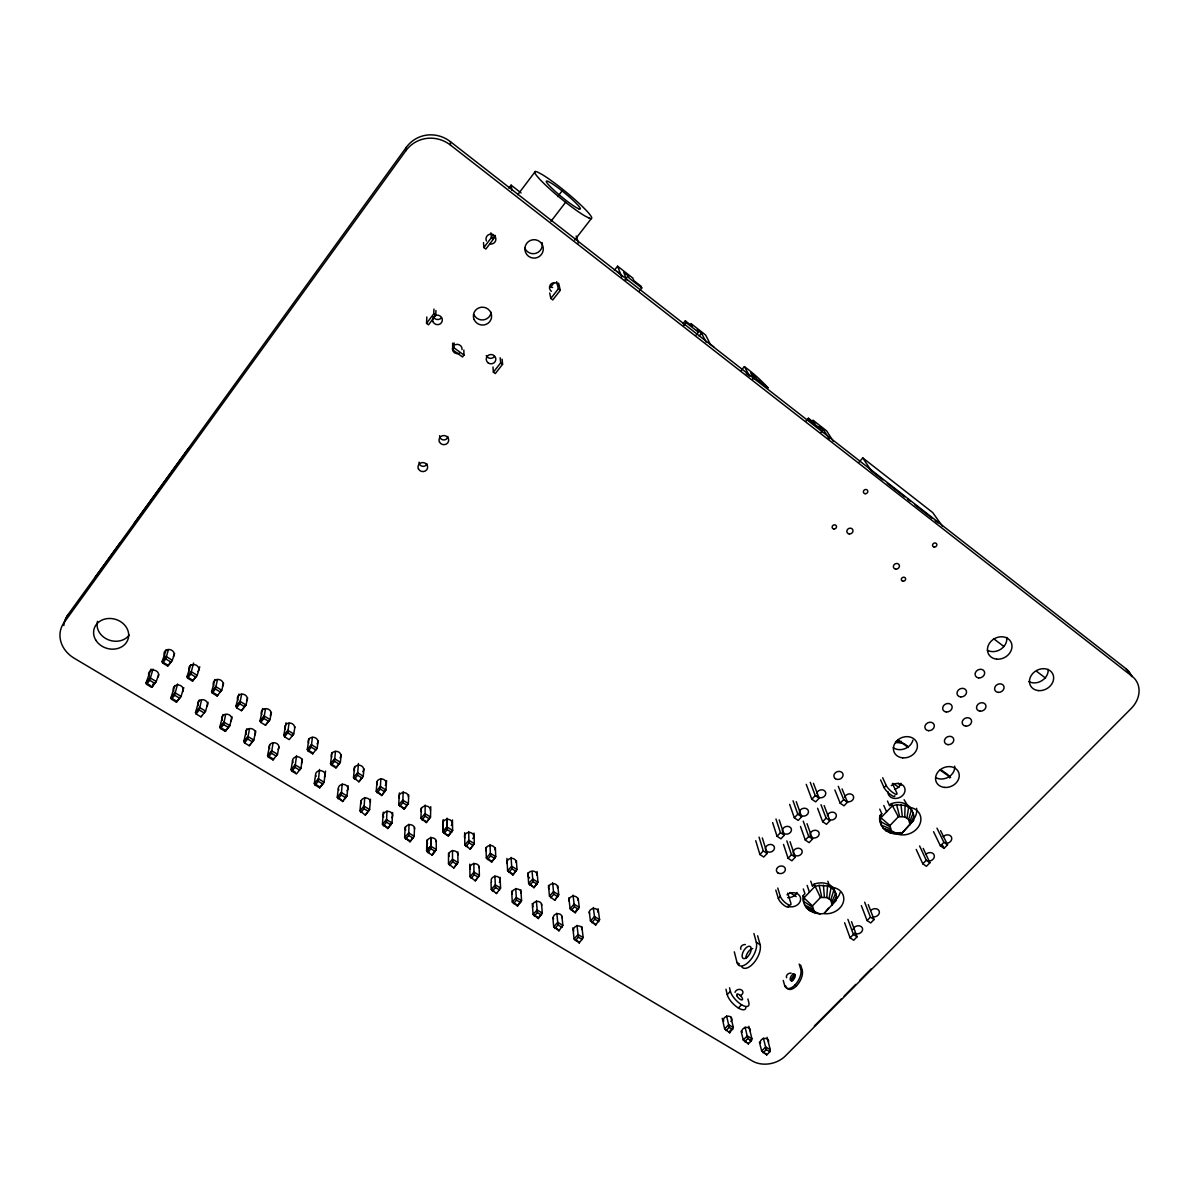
<?xml version="1.0" encoding="UTF-8"?>
<svg xmlns="http://www.w3.org/2000/svg" width="1199" height="1199" viewBox="0 0 1199 1199"><rect width="100%" height="100%" fill="white"/><g stroke="black" fill="none" stroke-linecap="round" stroke-linejoin="round"><path stroke-width="1.5" d="M341.22 754.95L340.351 762.249L335.945 767.885L331.389 765.127L334.521 761.29L335.45 751.443M457.868 851.86L457.928 862.486L453.792 868.001L448.501 863.835L448.531 853.193M1132.081 676.281L450.449 145.079L450.449 141.692A32.223 31.054 57.4 0 0 406.341 147.282L67.863 614.847L64.072 622.581A29.66 25.164 16.6 0 0 74.308 658.296L752.163 1060.89A23.95 18.704 -13.9 0 0 785.42 1055.914L1131.062 708.624A26.783 21.747 -30.4 0 0 1132.081 676.281L1125.936 668.682L450.449 141.692M446.972 818.317L447.272 829.678L443.945 833.245L448.426 835.958L452.623 830.412L452.428 819.921M447.152 818.422L447.122 827.07L443.09 831.776L443.195 819.621M443.001 821.255L442.926 831.671L444.125 833.35M325.573 771.047L324.075 782.183L319.683 787.818L315.127 785.09L318.23 781.283L319.563 769.443M431.91 854.917L436.271 849.491L436.226 840.589M318.215 740.952L317.165 748.176L312.714 753.826L308.113 751.039L311.23 747.172L312.384 737.385M430.741 806.687L430.516 816.999L426.289 822.559L420.939 818.362L421.254 808.036M430.771 837.307L430.726 848.697L435.207 851.38L436.091 849.387L432.075 855.007L427.608 852.339L430.891 848.802L430.936 837.412M426.859 840.184L426.604 850.75L427.773 852.444M427.039 840.274L426.784 850.84L430.771 846.194M302.388 759.102L300.919 768.289L296.468 773.94L291.867 771.182L294.969 767.345L296.573 755.595M425.18 805.039L425.075 816.219L421.943 819.921M515.735 888.474L516.289 897.496L512.288 901.993L517.533 906.099L517.563 905.14L512.288 901.993L511.673 891.127M910.071 824.807L908.647 819.531L904.78 816.879L905.08 805.458L896.627 804.754L892.296 805.878L880.935 817.763C877.908 829.543 891.951 835.943 901.663 833.515L913.533 820.431C915.302 814.091 911.24 807.407 905.08 805.458M294.969 726.774L293.71 733.938L289.214 739.618L284.568 736.8L287.685 732.874L289.064 723.192M426.844 316.986L426.529 323.355L428.538 324.809L435.777 315.247L435.926 310.526M426.529 323.355L433.783 313.778L433.948 309.072M414.509 827.52L414.18 836.243L409.953 841.788L404.648 837.606L405.127 827.115M278.857 746.962L277.494 754.246L272.997 759.911L268.351 757.124L271.439 753.242L272.967 743.41M506.922 858.409L507.612 870.834L512.902 874.97L516.964 869.485L516.394 860.627M408.994 824.193L408.724 835.508L405.607 839.18M408.724 795.012L408.349 803.54L404.078 809.115L398.712 804.919L399.357 792.959M271.439 712.461L270 719.535L265.459 725.23L260.738 722.383L263.87 718.426L265.474 708.819M403.149 791.625L402.819 802.716L399.672 806.462M255.762 731.015L253.798 740.023L249.257 745.718L244.551 742.9L247.638 738.989L249.407 729.232M832.241 905.11L830.712 900.074L826.845 897.556L827.505 885.986L819.142 885.357L814.915 886.466L803.989 897.886C801.502 908.977 814.93 915.287 824.163 913.473L836.168 900.254C837.771 894.034 833.455 887.77 827.505 885.986M247.653 697.968L246.005 704.967L241.419 710.692L236.653 707.8L239.77 703.813L241.613 694.281M392.643 812.562L392.028 822.949L387.757 828.524L382.436 824.312L383.275 812.188M386.977 810.944L386.483 822.184L383.365 825.886M386.573 780.639L385.943 789.931L381.627 795.522L376.231 791.31L376.966 782.003M232.036 716.732L229.833 725.65L225.247 731.36L220.496 728.512L223.569 724.556L225.562 714.889M490.991 882.224L491.26 889.418L496.506 893.54L496.581 892.596M380.802 779.065L380.308 789.062L377.175 792.839M214.996 679.503L211.609 691.643L217.753 695.375L217.094 695.975L212.283 693.052L215.385 689.02L217.484 679.593M201.657 716.193L200.952 716.837L196.141 713.96L199.214 709.973L201.462 700.381M370.491 799.208L369.637 809.52L365.32 815.095L359.97 810.884L360.929 800.572M817.853 913.428L813.986 910.94L812.427 905.919L820.491 897.511L826.845 897.556M364.721 797.545L363.986 808.696L360.869 812.442M485.97 847.378L486.329 857.959L491.635 862.111L495.742 856.611L495.367 847.813M199.768 666.764L197.176 675.322L192.499 681.077L187.614 678.139L190.716 674.063L193.594 663.017M363.956 768.799L363.267 776.173L358.906 781.793L353.51 777.551L354.649 766.476M183.792 687.671L181.064 696.394L176.388 702.134L171.517 699.227L174.589 695.21L177.632 683.955M358.426 763.493L357.542 775.258L354.409 779.065M897.751 833.934L891.397 830.802L889.943 825.541L898.351 816.789L904.78 816.879M174.619 653.485L172.341 660.244L168.385 665.475L167.605 666.015L162.659 663.032L165.762 658.925L168.37 649.678M348.085 785.72L346.976 795.926L342.629 801.531L337.264 797.305L338.268 788.777M342.21 783.981L341.235 795.072L338.133 798.849M158.643 674.602L156.245 681.512L152.333 686.697L151.524 687.282L146.593 684.329L149.665 680.268L153.022 669.132M469.768 864.194L469.993 876.694L475.269 880.83L479.375 875.345L479.135 866.427M331.943 752.672L330.534 763.643L331.389 765.127M464.657 832.691L464.837 844.935L470.158 849.102L474.294 843.586L474.055 833.095M315.517 775.124L314.303 783.576L315.127 785.09M64.072 622.581L405.847 150.744L406.341 147.282M308.982 738.704L307.289 749.57L308.113 751.039M906.954 817.958L908.647 807.227L904.106 799.748M292.646 760.466L291.072 769.683L291.867 771.182M453.792 868.001L457.928 862.486L452.503 859.218L452.488 850.391M284.568 736.8L283.773 735.332L286.096 722.787M829.004 898.576L831.057 887.665L830.218 885.357M448.426 835.958L442.926 831.671L446.942 826.965L452.623 830.412L448.261 835.853M269.775 744.684L267.587 755.625L268.351 757.124M260.738 722.383L259.988 720.944L262.671 708.519M759.417 1042.141L761.68 1050.998L766.731 1054.925L769.863 1051.763L770.298 1049.71L767.045 1037.315M244.551 742.9L243.832 741.417L246.724 728.782M741.117 1031.155L743.245 1039.983L748.311 1043.924L751.443 1040.732L751.923 1038.679L748.835 1026.344M236.653 707.8L235.933 706.376L238.961 694.086M722.218 1018.296L724.631 1028.847L729.711 1032.804L733.353 1027.543L730.85 1017.007M426.289 822.559L430.516 816.999L424.956 813.626L420.939 818.362L426.499 821.735M223.044 714.544L219.807 727.059L220.496 728.512M223.584 683.31L221.74 690.234L217.094 695.975M208.056 702.284L205.584 711.112L200.952 716.837M409.953 841.788L414.18 836.243L408.619 832.9L404.648 837.606L410.193 840.934M908.647 819.531L911.435 809.82M196.141 713.96L195.497 712.506L199.094 700.141M187.614 678.139L186.984 676.746L190.746 664.741M830.712 900.074L833.86 890.123M404.078 809.115L408.349 803.54L402.729 800.123L398.712 804.919L404.333 808.321M174.874 685.558L170.917 697.803L171.517 699.227M387.757 828.524L392.028 822.949L386.408 819.576L382.436 824.312L388.056 827.685M162.659 663.032L162.075 661.668L166.211 649.813M152.333 686.697L153.547 683.22M150.999 669.102L146.038 682.92L146.593 684.329M901.663 833.515L913.533 820.431M589.279 911.869L590.448 920.982L595.663 925.058L599.59 919.648L598.091 908.737M381.627 795.522L385.943 789.931L380.248 786.484L376.231 791.31L380.503 793.888M572.837 927.876L574.066 938.937L579.252 942.999L583.164 937.603L581.845 926.557M880.965 815.65L881.76 813.701L879.751 809.145M568.866 897.781L570.065 908.647L575.31 912.739L579.252 907.313L578.173 898.261M365.32 815.095L369.637 809.52L363.941 806.103L359.97 810.884M909.756 821.48L913.233 813.027M552.829 917.595L553.698 926.752L558.899 930.829L562.841 925.418L561.911 916.261M548.468 885.387L549.472 896.178L554.717 900.284L558.719 894.829L557.805 885.851M532.266 903.506L533.105 914.432L538.321 918.539L542.308 913.098L541.543 904.001M831.851 901.933L835.703 893.18M527.86 872.842L528.654 883.573L533.915 887.695L537.946 882.224L537.062 871.523M517.533 906.099L521.55 900.644L520.846 889.808M358.906 781.793L363.267 776.173L357.512 772.681L353.51 777.551L356.388 779.29M512.902 874.97L516.964 869.485L511.643 866.248L511.119 857.405M342.629 801.531L343.004 800.737M496.506 893.54L500.582 888.069L500.073 877.293M491.635 862.111L495.742 856.611L490.361 853.343L490.031 844.561M475.269 880.83L479.375 875.345L473.995 872.123L473.8 863.22M470.158 849.102L474.294 843.586L468.854 840.274L468.704 831.566M910.191 823.683L913.953 816.654M335.945 767.885L340.351 762.249L334.536 758.712L330.534 763.643L334.896 766.281M451.409 832.181L452.443 830.308L449.43 833.83M319.683 787.818L324.075 782.183L318.26 778.706L314.303 783.576L320.118 787.039M832.331 904.031L836.497 896.642M824.163 913.473L828.524 908.183M312.714 753.826L313.164 753.122L307.289 749.57L311.275 744.609L317.165 748.176L315.847 749.96L311.23 747.172M94.991 577.573L119.84 543.252M134.183 523.438L189.037 447.662M272.997 759.911L273.537 759.192L267.587 755.625L271.544 750.679L277.494 754.246L276.1 756.029L271.439 753.242M508.856 188.123L511.104 185.141L521.1 192.934M162.075 661.668L166.032 656.423L172.341 660.244L167.605 666.015M517.743 194.718L535.264 171.517M492.864 234.33L493.359 239.171L485.88 249.062L483.871 247.549L491.365 237.642L490.886 232.816M151.524 687.282L156.245 681.512L149.95 677.735L146.038 682.92L150.759 685.753M186.984 676.746L190.956 671.545L197.176 675.322L192.499 681.077M557.715 196.606L562.076 190.911M176.388 702.134L181.064 696.394L174.844 692.662L170.917 697.803L177.137 701.535M550.985 221.35L565.613 202.271M463.833 350.048L463.968 355.084L462.514 356.957L452.697 349.808L454.136 347.92L454.106 342.944M195.497 712.506L199.439 707.41L205.584 711.112L204.04 712.85L199.214 709.973M574.726 239.995L591.347 218.533M551 286.666L554.148 282.619M502.096 359.16L502.591 364.271L495.322 373.578L493.388 372.17L500.657 362.847L500.178 357.752M558.584 283.159L560.293 290.293L552.784 299.915L550.851 298.446L558.359 288.809L556.681 281.69M235.933 706.376L239.92 701.28L246.005 704.967L241.419 710.692M225.247 731.36L229.833 725.65L223.748 722.008L219.807 727.059L225.892 730.686M614.353 270.315L617.59 266.193L632.847 278.123L633.881 280.641L641.06 286.246L641.78 287.97L639.472 290.862M243.832 741.417L247.788 736.426L253.798 740.023L249.257 745.718M259.988 720.944L263.975 715.878L270 719.535L265.459 725.23M624.799 280.236L628.261 275.875L623.75 272.353L626.777 280.041M283.773 735.332L287.76 730.326L293.71 733.938L292.346 735.706L287.685 732.874M683.01 323.67L685.318 320.822L692.303 326.278L690.954 323.55L705.641 335.031L710.258 344.113L713.75 346.841M683.88 325.499L686.188 322.651L685.318 320.822M696.109 335.061L698.432 332.213L697.218 329.755L701.55 333.142L706.061 342.135M699.182 336.02L701.55 333.142M344.008 799.538L346.976 795.926L341.235 792.479L337.264 797.305L341.58 799.883M741.147 370.491L744.384 366.609C753.122 373.054 761.08 380.143 768.184 387.981L756.404 378.779L754.92 376.126L750.709 372.844L754.261 379.229M752.552 378.944L754.92 376.126M432.075 855.007L435.207 851.38M805.953 421.089L808.396 418.256L814.915 423.352L812.967 420.19L826.696 430.921L833.29 441.382M448.501 863.835L452.503 859.218L452.652 861.841L449.535 865.453M821 432.434L823.413 429.632L819.367 426.454L821.135 429.302L809.685 420.369L808.396 418.256M465.886 846.524L469.049 842.882L468.854 840.274L464.837 844.935L467.55 846.584M469.993 876.694L473.995 872.123L474.19 874.73L471.057 878.312M487.423 859.563L490.586 855.936L490.361 853.343L486.329 857.959L491.725 861.212M859.084 462.14L862.785 457.913L932.747 512.602L942.489 526.331M492.354 891.052L495.472 887.5L494.872 875.914M508.736 872.452L511.883 868.855L511.643 866.248L507.612 870.834L512.932 874.056M513.412 903.641L516.544 900.119L516.289 897.496L521.55 900.644L518.553 904.016M529.793 885.192L532.956 881.64L532.131 871.898M549.472 896.178L553.503 891.666L552.634 882.704M534.244 916.096L537.377 912.604L536.373 900.899M550.641 897.811L553.803 894.289L553.503 891.666L558.719 894.829L554.717 900.284M539.31 916.441L542.308 913.098L537.107 909.981L533.105 914.432L538.306 917.55L538.321 918.539M554.867 928.431L558 924.969L556.801 913.188M571.264 910.296L574.426 906.804L573.062 895.143M575.22 911.765L579.252 907.313L574.096 904.181L570.065 908.647L575.31 912.739M575.265 940.615L578.398 937.183L577.004 925.358M591.677 922.645L594.839 919.168L593.28 907.463M597.567 921.851L599.59 919.648L594.479 916.546L590.448 920.982L594.269 923.29M762.324 837.936L767.15 853.463L763.778 857.03L759.911 854.512L763.268 850.93L759.042 837.142M779.215 819.891L784.311 835.208L780.924 838.805L777.042 836.258L780.444 832.646L775.963 819.037M796.256 801.681L801.651 816.774L798.219 820.416L794.337 817.838L797.77 814.181L793.034 800.782M813.447 783.307L819.127 798.189L815.68 801.861L811.798 799.238L815.26 795.566L810.254 782.347M790.051 841.668L795.282 857.21L791.91 860.777L788.073 858.259L791.445 854.692L786.844 840.904M807.017 823.698L812.532 839.03L809.115 842.627L805.293 840.079L808.696 836.482L803.24 821.18M824.133 805.563L829.933 820.686L826.486 824.312L822.664 821.735L826.096 818.108L820.985 804.679M842.073 788.927L847.498 802.176L844.021 805.833L840.184 803.225L843.661 799.553L838.281 786.334M900.164 742.751L901.423 741.417L896.238 741.342M803.75 902.607A16.636 13.534 -17.3 0 1 803.225 895.548L804.934 893.765L803.315 888.939M882.179 826.126A17.041 14.028 -21.3 0 1 879.976 815.56L881.76 813.701M789.032 906.159A7.209 2.398 44.3 0 1 784.191 905.47A7.209 2.398 44.3 0 1 778.346 898.441L780.324 896.372L777.746 888.039M894.874 795.746A7.404 1.828 43.3 0 1 890.392 794.532A7.404 1.828 43.3 0 1 884.098 787.608L886.181 785.42L882.674 777.746M810.734 881.145L812.397 885.956L814.106 884.158A16.636 13.534 -17.3 0 1 835.658 894.319M887.485 801.052L889.523 805.578L891.322 803.705A17.041 14.028 -21.3 0 1 912.199 810.854M831.806 904.78L836.168 900.254M745.853 1007.625A12.5 4.856 45.6 0 1 737.13 1007.19A12.5 4.856 45.6 0 1 727.238 994.6L730.386 991.333L729.532 987.781M738.374 1007.999L741.552 1004.732A12.5 4.826 45.5 0 0 748.82 1002.559L747.906 998.992M724.631 1028.847L728.632 1024.725L726.594 1015.958M726.024 1030.6L729.157 1027.378L728.632 1024.725L733.353 1027.543M731.345 1029.596L729.337 1031.65L729.711 1032.804M744.654 1041.736L747.801 1038.544L745.089 1027.078M851.53 921.716L857.075 936.824L853.748 940.211L850.091 937.858L853.418 934.456L847.903 919.378M868.271 904.601L874.086 919.528L870.729 922.945L867.072 920.562L870.429 917.13L864.659 902.218M923.215 848.427L929.899 862.77L926.437 866.292L922.795 863.805L926.242 860.283L919.618 845.954M940.601 830.667L947.555 844.815L944.063 848.367L940.421 845.85L943.898 842.298L936.989 828.164M749.915 1040.717L751.923 1038.679L747.262 1035.891L743.245 1039.983L746.363 1041.841M763.119 1052.767L766.251 1049.605L763.388 1038.094M814.346 1026.029L841.533 998.722M844.111 996.114L855.756 984.409M859.653 980.512L871.298 968.792M889.523 805.578L891.621 804.499M812.397 885.956L814.421 884.922M893.57 833.455L900.749 832.571M895.818 742.661L902.877 742.751M889.478 832.631L895.263 833.425M812.772 912.049L820.311 913.893M893.09 832.361L885.926 830.892L884.967 828.674M897.886 833.305L900.389 833.845M883.138 828.344L891.397 830.802M815.695 912.424L809.22 910.401L808.441 908.063M806.417 907.973L813.986 910.94M881.31 825.152L890.272 828.869M804.529 904.945L812.832 909.097M880.546 821.54L889.823 826.666M770.298 1049.71L765.681 1046.952L761.68 1050.998L764.752 1052.842M436.271 849.491L430.591 846.089L426.604 850.75L429.362 852.384M500.582 888.069L495.262 884.877L491.26 889.418L493.928 891.007M562.841 925.418L557.7 922.331L553.698 926.752L557.565 929.06M583.164 937.603L578.068 934.546L574.066 938.937L577.888 941.23M149.665 680.268L154.596 683.22M174.589 695.21L179.46 698.118M223.569 724.556L228.335 727.418M247.638 738.989L252.345 741.806M294.969 767.345L299.57 770.103L300.919 768.289L295.044 764.767L291.072 769.683L295.494 772.321M318.23 781.283L322.786 784.011M341.235 795.072L345.732 797.77M363.986 808.696L368.438 811.363M386.483 822.184L390.874 824.822M408.724 835.508L413.07 838.116M452.652 861.841L456.909 864.389M474.19 874.73L478.386 877.263M495.472 887.5L499.638 889.988M516.544 900.119L520.666 902.592M537.377 912.604L541.453 915.047M558 924.969L562.031 927.382M578.398 937.183L582.384 939.581M729.157 1027.378L732.844 1029.581M747.801 1038.544L751.443 1040.732M766.251 1049.605L769.863 1051.763M165.762 658.925L170.693 661.923M190.716 674.063L195.602 677.03M215.385 689.02L220.211 691.958L221.74 690.234L215.58 686.502L211.609 691.643L212.283 693.052M239.77 703.813L244.536 706.706M263.87 718.426L268.576 721.288M334.521 761.29L339.077 764.048M357.542 775.258L362.053 777.986M380.308 789.062L384.759 791.76M402.819 802.716L407.225 805.383M425.075 816.219L429.437 818.857M447.092 829.573L451.573 832.286M469.049 842.882L473.305 845.46M490.586 855.936L494.797 858.499M511.883 868.855L516.05 871.388M532.956 881.64L537.077 884.143M553.803 894.289L557.88 896.762M574.426 906.804L578.473 909.247M594.839 919.168L598.826 921.596M163.649 662.612L168.385 665.475M188.543 677.69L193.219 680.507M532.596 885.971L528.654 883.573L532.686 879.032L537.946 882.224L533.915 887.695M734.313 951.826L737.01 962.482L739.513 964.026M783.217 980.437L784.686 985.548L786.139 986.447M794.982 985.008L796.451 985.923M799.178 964.071L800.737 969.122L802.191 970.036A12.38 6.445 -60 0 1 797.485 984.769A12.38 6.445 -60 0 1 786.994 988.156M753.931 933.541L756.344 942.324L760.106 944.662A15.107 7.449 -59.7 0 1 754.111 962.512A15.107 7.449 -59.7 0 1 741.701 966.829M803.705 901.498L812.337 906.999M789.871 892.521L796.151 896.582M853.418 934.456L857.075 936.824M763.268 850.93L767.15 853.463M870.429 917.13L874.086 919.528M791.445 854.692L795.282 857.21M780.444 832.646L784.311 835.208M808.696 836.482L812.532 839.03M797.77 814.181L801.651 816.774M826.096 818.108L829.933 820.686M815.26 795.566L819.127 798.189M843.661 799.553L847.498 802.176M926.242 860.283L929.899 862.77M943.898 842.298L947.555 844.815M898.141 783.307L901.019 785.3M893.225 783.457L898.965 787.443M904.376 743.815L907.373 745.943M941.844 770.402L947.839 774.659L949.548 777.926M897.766 739.993L908.347 747.502M940.091 770.028L950.657 777.522M454.136 347.92L463.968 355.084M433.783 313.778L435.777 315.247M500.657 362.847L502.591 364.271M993.506 638.602L1003.908 646.501M1036.64 671.335L1045.558 678.109M491.365 237.642L493.359 239.171M558.359 288.809L560.293 290.293M641.78 287.97L629.16 278.108L628.261 275.875M686.188 322.651L698.432 332.213M617.005 271.364L620.677 274.226M746.228 373.488L749.645 376.156L744.384 366.609M882.914 479.87L871.283 470.802L862.785 457.913M887.275 483.272L904.705 496.866M907.613 499.129L910.521 501.407M914.882 504.809L932.312 518.403M935.22 520.666L938.128 522.929M889.943 825.541L880.935 817.763L879.976 815.56M812.427 905.919L803.989 897.886L803.225 895.548M823.413 429.632L829.183 438.849M898.351 816.789L891.322 803.705M820.491 897.511L814.106 884.158M942.534 845.205L944.063 848.367M933.556 831.686L940.421 845.85M892.401 783.472L896.702 792.719A7.404 1.813 43.3 0 1 893.18 792.854A7.404 1.813 43.3 0 1 886.181 785.42M916.216 849.447L922.795 863.805M880.606 779.92L884.098 787.608M883.783 805.473L886.601 811.813M834.864 789.961L840.184 803.225M617.59 266.193L621.786 277.089M861.347 905.605L867.072 920.562M817.598 808.276L822.664 821.735M806.238 784.341L811.798 799.238M766.296 1053.756L766.731 1054.925M844.621 922.735L850.091 937.858M827.835 881.25L829.558 886.046M800.482 826.441L805.293 840.079M789.661 804.394L794.337 817.838M747.906 1042.77L748.311 1043.924M807.152 885.432L809.43 892.176M783.517 844.426L788.073 858.259M772.621 822.619L777.042 836.258M787.668 893.12L790.86 903.147A7.209 2.383 44.3 0 1 786.889 903.866A7.209 2.383 44.3 0 1 780.324 896.372M576.209 235.993L578.398 243.037M800.632 964.985L802.191 970.036M775.783 890.093L778.346 898.441M755.73 840.694L759.911 854.512M757.618 935.775L760.106 944.662M896.627 804.754L899.625 816.459M725.965 989.25L727.238 994.6M819.142 885.357L821.75 897.182M549.682 293.006L550.851 298.446M511.104 185.141L512.003 190.416M595.543 924.069L595.663 925.058M900.989 804.604L902.292 816.369M579.162 941.994L579.252 942.999M823.428 885.192L824.372 897.092M483.482 242.618L483.871 247.549M492.984 366.999L493.388 372.17M558.839 929.839L558.899 930.829M452.667 343.139L452.697 349.808M63.862 625.518A29.376 24.969 16.8 0 1 64.072 623.885M64.401 622.281A29.376 24.969 16.8 0 1 67.863 614.847M1125.936 668.682A26.528 21.612 -30.5 0 1 1131.766 676.641M129.252 635.065A17.565 15.017 16.3 0 1 107.835 639.577A17.565 15.017 16.3 0 1 97.509 621.322M840.094 892.521A15.902 12.949 -17.5 0 1 836.407 898.935M916.576 808.336A16.276 13.414 -21.5 0 1 913.533 819.232M542.113 242.573A9.142 9.112 59.1 0 1 524.787 248.028M491.125 312.265A9.037 8.843 16.8 0 1 473.89 314.528M797.08 892.446A8.453 6.924 -16.3 0 1 787.668 897.631M900.854 783.247A8.738 7.269 -22 0 1 895.039 789.317M495.382 235.454A4.946 4.871 48.2 0 1 492.444 239.335M552.634 287.505A4.811 4.766 -15.5 0 1 550.341 286.561M494.423 356.568A4.751 4.616 7.3 0 1 486.254 355.563M441.517 317.72A4.856 4.706 23.2 0 1 433.199 316.671M1006.725 637.388A12.604 10.641 -29.4 0 1 1000.85 649.199A12.604 10.641 -29.4 0 1 987.376 650.278M912.919 740.173A12.185 10.251 -23.4 0 1 893.225 747.681M954.689 766.131A12.065 9.982 -23.9 0 1 948.889 776.847A12.065 9.982 -23.9 0 1 936.074 777.821M1048.166 669.387A12.47 10.356 -29.4 0 1 1041.946 680.642A12.47 10.356 -29.4 0 1 1028.877 681.587M405.847 150.744A32.553 31.384 56.7 0 1 450.449 145.079M831.297 887.2A16.037 13.024 -17.5 0 1 843.467 901.633A16.037 13.024 -17.5 0 1 824.792 913.728M908.512 807.167A16.411 13.489 -21.5 0 1 919.393 825.182A16.411 13.489 -21.5 0 1 895.173 833.14M149.141 676.281A5.096 4.346 13.3 0 1 150.489 670.855A5.096 4.346 13.3 0 1 156.994 671.455A5.096 4.346 13.3 0 1 157.908 677.075M164.653 655.718A5.111 4.391 13.5 0 1 166.017 650.233A5.111 4.391 13.5 0 1 172.551 650.847A5.111 4.391 13.5 0 1 173.435 656.542M173.81 691.089A5.051 4.301 12 0 1 175.189 685.723A5.051 4.301 12 0 1 181.634 686.293A5.051 4.301 12 0 1 182.503 691.868M189.352 670.721A5.066 4.361 12.1 0 1 190.746 665.28A5.066 4.361 12.1 0 1 197.221 665.88A5.066 4.361 12.1 0 1 198.06 671.515M198.21 705.716A5.006 4.271 10.6 0 1 199.604 700.396A5.006 4.271 10.6 0 1 206.003 700.98A5.006 4.271 10.6 0 1 206.828 706.496M213.767 685.543A5.021 4.316 10.7 0 1 215.191 680.163A5.021 4.316 10.7 0 1 221.62 680.747A5.021 4.316 10.7 0 1 222.415 686.323M222.31 720.194A4.961 4.241 9.3 0 1 223.733 714.919A4.961 4.241 9.3 0 1 230.088 715.473A4.961 4.241 9.3 0 1 230.867 720.944M237.897 700.186A4.976 4.286 9.3 0 1 239.35 694.865A4.976 4.286 9.3 0 1 245.72 695.435A4.976 4.286 9.3 0 1 246.484 700.965M246.155 734.492A4.916 4.196 7.9 0 1 247.593 729.277A4.916 4.196 7.9 0 1 253.903 729.816A4.916 4.196 7.9 0 1 254.638 735.227M261.757 714.679A4.946 4.241 7.9 0 1 263.24 709.403A4.946 4.241 7.9 0 1 269.565 709.973A4.946 4.241 7.9 0 1 270.27 715.428M269.715 748.641A4.886 4.167 6.6 0 1 271.184 743.47A4.886 4.167 6.6 0 1 277.434 744.009A4.886 4.167 6.6 0 1 278.138 749.36M285.347 728.992A4.901 4.211 6.5 0 1 288.794 723.102A4.901 4.211 6.5 0 1 294.609 727.703M293.021 762.624A4.841 4.122 5.3 0 1 294.519 757.498A4.841 4.122 5.3 0 1 300.724 758.023A4.841 4.122 5.3 0 1 301.369 763.328M308.668 743.155A4.856 4.167 5.1 0 1 310.196 737.985A4.856 4.167 5.1 0 1 316.431 738.524A4.856 4.167 5.1 0 1 317.061 743.89M316.056 776.442A4.811 4.092 4 0 1 317.585 771.377A4.811 4.092 4 0 1 323.73 771.886A4.811 4.092 4 0 1 324.344 777.147M331.733 757.154A4.826 4.137 3.7 0 1 333.292 752.043A4.826 4.137 3.7 0 1 339.467 752.567A4.826 4.137 3.7 0 1 340.051 757.873M338.837 790.126A4.766 4.047 2.8 0 1 340.381 785.09A4.766 4.047 2.8 0 1 346.496 785.6A4.766 4.047 2.8 0 1 347.066 790.8M354.544 771.002A4.781 4.092 2.4 0 1 356.118 765.936A4.781 4.092 2.4 0 1 362.248 766.446A4.781 4.092 2.4 0 1 362.787 771.706M361.379 803.645A4.736 4.017 1.6 0 1 364.841 798.009A4.736 4.017 1.6 0 1 370.386 802.371M377.1 784.701A4.751 4.062 1.2 0 1 378.689 779.665A4.751 4.062 1.2 0 1 384.774 780.174A4.751 4.062 1.2 0 1 385.284 785.375M383.665 817.014A4.706 3.972 0.4 0 1 385.254 812.083A4.706 3.972 0.4 0 1 391.279 812.577A4.706 3.972 0.4 0 1 391.773 817.673M399.402 798.234A4.721 4.017 0 0 1 402.909 792.614A4.721 4.017 0 0 1 408.379 796.96M405.712 830.248A4.661 3.942 -0.7 0 1 409.204 824.717A4.661 3.942 -0.7 0 1 414.599 828.974M421.463 811.633A4.691 3.987 -1.2 0 1 424.986 806.043A4.691 3.987 -1.2 0 1 430.396 810.359M427.518 843.332A4.631 3.897 -1.8 0 1 431.011 837.846A4.631 3.897 -1.8 0 1 436.361 842.073M443.27 824.882A4.661 3.942 -2.3 0 1 444.934 819.996A4.661 3.942 -2.3 0 1 450.884 820.461A4.661 3.942 -2.3 0 1 451.289 825.526M449.085 856.281A4.601 3.867 -2.8 0 1 452.593 850.84A4.601 3.867 -2.8 0 1 457.868 855.007M464.852 837.981A4.631 3.897 -3.4 0 1 466.546 833.14A4.631 3.897 -3.4 0 1 472.451 833.605A4.631 3.897 -3.4 0 1 472.811 838.611M470.428 869.08A4.571 3.822 -3.8 0 1 473.95 863.7A4.571 3.822 -3.8 0 1 479.165 867.821M486.209 850.945A4.601 3.867 -4.4 0 1 489.777 845.505A4.601 3.867 -4.4 0 1 494.977 849.686M491.53 881.745A4.556 3.792 -4.8 0 1 493.224 877.039A4.556 3.792 -4.8 0 1 499.024 877.473A4.556 3.792 -4.8 0 1 499.339 882.344M507.327 863.76A4.571 3.822 -5.4 0 1 510.894 858.379A4.571 3.822 -5.4 0 1 516.05 862.516M512.423 894.289A4.526 3.747 -5.7 0 1 515.96 888.999A4.526 3.747 -5.7 0 1 521.055 893.03M529.658 877.953A4.541 3.792 -6.3 0 1 528.384 873.232A4.541 3.792 -6.3 0 1 533.765 871.193A4.541 3.792 -6.3 0 1 536.897 875.195M533.075 906.684A4.496 3.717 -6.5 0 1 536.642 901.438A4.496 3.717 -6.5 0 1 541.663 905.44M548.887 888.999A4.511 3.747 -7.2 0 1 552.484 883.708A4.511 3.747 -7.2 0 1 557.52 887.755M553.533 918.959A4.466 3.672 -7.4 0 1 557.1 913.758A4.466 3.672 -7.4 0 1 562.061 917.715M569.345 901.423A4.481 3.717 -8 0 1 572.957 896.178A4.481 3.717 -8 0 1 577.918 900.179M573.766 931.098A4.436 3.642 -8.1 0 1 577.333 925.943A4.436 3.642 -8.1 0 1 582.249 929.854M589.593 913.713A4.466 3.672 -8.8 0 1 593.205 908.497A4.466 3.672 -8.8 0 1 598.106 912.469M844.606 797.485A4.661 3.882 -20.1 0 1 850.795 794.023A4.661 3.882 -20.1 0 1 852.954 799.568A4.661 3.882 -20.1 0 1 845.999 801.097M816.684 793.423A4.676 3.912 -19.2 0 1 823.593 790.186A4.676 3.912 -19.2 0 1 824.028 796.661A4.676 3.912 -19.2 0 1 816.819 795.462M827.34 815.71A4.631 3.852 -19.1 0 1 833.5 812.278A4.631 3.852 -19.1 0 1 835.658 817.778A4.631 3.852 -19.1 0 1 828.749 819.307M799.568 813.836A4.646 3.882 -18.1 0 1 804.019 808.231A4.646 3.882 -18.1 0 1 808.171 813.237A4.646 3.882 -18.1 0 1 800.872 815.41M943.193 836.662A5.096 4.137 -22.4 0 1 949.533 835.268A5.096 4.137 -22.4 0 1 951.332 840.274A5.096 4.137 -22.4 0 1 945.606 843.407M925.823 854.392A5.066 4.107 -21.5 0 1 932.133 852.999A5.066 4.107 -21.5 0 1 933.946 857.944A5.066 4.107 -21.5 0 1 928.266 861.062M870.879 910.431A4.976 4.002 -18.8 0 1 877.113 909.052A4.976 4.002 -18.8 0 1 879.002 913.848A4.976 4.002 -18.8 0 1 873.412 916.875M852.984 929.495A4.961 3.972 -18 0 1 859.593 925.898A4.961 3.972 -18 0 1 861.856 931.548A4.961 3.972 -18 0 1 854.467 933.182M786.964 894.784A8.528 6.954 -16.3 0 1 798.144 894.229A8.528 6.954 -16.3 0 1 798.879 903.521A8.528 6.954 -16.3 0 1 787.848 906.219M891.262 785.615A8.813 7.314 -21.9 0 1 904.361 787.069A8.813 7.314 -21.9 0 1 898.036 798.144A8.813 7.314 -21.9 0 1 887.874 791.565M740.862 949.293A4.062 3.282 -14.1 0 1 741.596 945.981A4.062 3.282 -14.1 0 1 745.388 944.557M792.989 973.693A4.017 3.192 -15.3 0 1 791.64 979.328M786.619 977.77A4.017 3.192 -15.3 0 1 787.383 974.517A4.017 3.192 -15.3 0 1 791.145 973.123M735.047 992.367A4.002 3.192 -13.5 0 1 738.974 989.4A4.002 3.192 -13.5 0 1 742.855 991.768A4.002 3.192 -13.5 0 1 740.263 995.56M723.716 1021.083A4.256 3.372 -12.9 0 1 725.605 1016.827A4.256 3.372 -12.9 0 1 730.94 1017.172A4.256 3.372 -12.9 0 1 730.91 1021.548M742.211 1032.189A4.241 3.327 -13.4 0 1 745.853 1027.393A4.241 3.327 -13.4 0 1 750.304 1030.99M760.526 1043.175A4.226 3.297 -13.8 0 1 764.183 1038.424A4.226 3.297 -13.8 0 1 768.574 1041.976M459.202 353.345A4.841 4.676 14.4 0 1 453.372 346.181M455.32 344.698A4.841 4.676 14.4 0 1 462.065 349.613M486.389 240.969A4.991 4.916 46.2 0 1 489.806 234.24A4.991 4.916 46.2 0 1 495.876 238.871A4.991 4.916 46.2 0 1 490.346 243.997M551.375 291.327A4.856 4.811 -15.1 0 1 551.42 283.668A4.856 4.811 -15.1 0 1 558.854 285.662M447.856 436.466A4.107 3.882 7.5 0 1 441.427 439.239L440.632 438.534A4.107 3.882 7.5 0 1 439.673 435.687M426.994 463.878A4.092 3.837 8.1 0 1 420.834 465.647L420.04 464.972A4.092 3.837 8.1 0 1 419.08 462.155M800.737 969.122A12.38 6.43 -60 0 1 794.997 984.993A12.38 6.43 -60 0 1 784.686 985.548M791.954 981.292A3.792 1.978 -60 0 1 792.314 977.5A3.792 1.978 -60 0 1 795.387 974.832M741.537 1004.717A12.5 4.826 45.5 0 1 730.386 991.333M745.823 958.136A6.954 3.417 -59.7 0 1 752.762 948.544M756.344 942.324A15.122 7.419 -59.7 0 1 749.105 961.553A15.122 7.419 -59.7 0 1 737.01 962.482M589.189 218.128L585.217 216.12A36.764 4.122 39.4 0 1 547.598 186.969A36.764 4.122 39.4 0 1 537.722 172.176L541.888 174.38A36.764 4.122 39.4 0 1 578.757 203.081A36.764 4.122 39.4 0 1 589.189 218.128M578.742 208.806L576.359 207.592A21.927 2.458 39.4 0 1 554.013 190.251A21.927 2.458 39.4 0 1 548.048 181.394L550.506 182.683A21.927 2.458 39.4 0 1 572.597 199.858A21.927 2.458 39.4 0 1 578.742 208.806M95.695 639.966A17.745 15.137 16.1 0 0 126.105 642.919A17.745 15.137 16.1 0 0 111.597 618.564A17.745 15.137 16.1 0 0 95.695 639.966M524.937 247.668A9.232 9.217 51.3 0 0 537.617 257.425A9.232 9.217 51.3 0 0 539.685 241.599A9.232 9.217 51.3 0 0 524.937 247.668M474.115 319.548A9.127 8.918 15.5 0 0 489.792 321.557A9.127 8.918 15.5 0 0 483.572 307.259A9.127 8.918 15.5 0 0 474.115 319.548M418.421 468.854A4.826 4.511 7.9 0 0 426.724 469.798A4.826 4.511 7.9 0 0 423.307 462.589A4.826 4.511 7.9 0 0 418.421 468.854M439.433 441.906A4.841 4.571 7.3 0 0 447.767 442.866A4.841 4.571 7.3 0 0 444.379 435.567A4.841 4.571 7.3 0 0 439.433 441.906M895.698 569.12A3.117 2.743 -29.3 0 0 899.295 565.179A3.117 2.743 -29.3 0 0 894.169 564.624A3.117 2.743 -29.3 0 0 895.698 569.12M849.252 533.945A3.162 2.818 -29.2 0 0 852.849 529.913A3.162 2.818 -29.2 0 0 847.633 529.329A3.162 2.818 -29.2 0 0 849.252 533.945M835.388 778.691A4.691 3.942 -20.2 0 0 842.987 775.813A4.691 3.942 -20.2 0 0 837.067 771.721A4.691 3.942 -20.2 0 0 835.388 778.691M811.648 837.337A4.616 3.822 -18.1 0 0 819.112 834.519A4.616 3.822 -18.1 0 0 813.252 830.592A4.616 3.822 -18.1 0 0 811.648 837.337M783.906 833.455A4.616 3.852 -17.2 0 0 791.385 830.622A4.616 3.852 -17.2 0 0 785.465 826.681A4.616 3.852 -17.2 0 0 783.906 833.455M794.697 855.217A4.586 3.792 -17.2 0 0 802.131 852.414A4.586 3.792 -17.2 0 0 796.271 848.547A4.586 3.792 -17.2 0 0 794.697 855.217M766.97 851.47A4.601 3.822 -16.2 0 0 774.404 848.667A4.601 3.822 -16.2 0 0 768.484 844.77A4.601 3.822 -16.2 0 0 766.97 851.47M777.911 872.932A4.571 3.762 -16.3 0 0 785.3 870.159A4.571 3.762 -16.3 0 0 779.425 866.322A4.571 3.762 -16.3 0 0 777.911 872.932M488.158 362.877A4.796 4.646 6.6 0 0 495.801 359.76A4.796 4.646 6.6 0 0 489.147 354.874A4.796 4.646 6.6 0 0 488.158 362.877M433.004 321.737A4.901 4.751 22.2 0 0 441.412 322.801A4.901 4.751 22.2 0 0 437.995 315.187A4.901 4.751 22.2 0 0 433.004 321.737M865.108 493.703A2.293 2.053 -31.9 0 0 867.716 490.766A2.293 2.053 -31.9 0 0 863.954 490.331A2.293 2.053 -31.9 0 0 865.108 493.703M934.186 547.044A2.248 1.963 -31.6 0 0 936.779 544.196A2.248 1.963 -31.6 0 0 933.122 543.791A2.248 1.963 -31.6 0 0 934.186 547.044M833.86 528.984A2.263 2.023 -28.7 0 0 836.422 526.091A2.263 2.023 -28.7 0 0 832.691 525.672A2.263 2.023 -28.7 0 0 833.86 528.984M902.997 581.215A2.218 1.933 -29 0 0 905.545 578.413A2.218 1.933 -29 0 0 901.903 578.023A2.218 1.933 -29 0 0 902.997 581.215M978.699 677.93A4.961 4.167 -27.9 0 0 984.499 671.845A4.961 4.167 -27.9 0 0 976.451 671.035A4.961 4.167 -27.9 0 0 978.699 677.93M960.624 696.919A4.931 4.137 -26.7 0 0 966.379 690.879A4.931 4.137 -26.7 0 0 958.346 690.099A4.931 4.137 -26.7 0 0 960.624 696.919M946.281 711.981A4.901 4.107 -25.8 0 0 951.991 706.001A4.901 4.107 -25.8 0 0 943.988 705.222A4.901 4.107 -25.8 0 0 946.281 711.981M928.506 730.671A4.871 4.077 -24.7 0 0 934.156 724.736A4.871 4.077 -24.7 0 0 926.168 723.986A4.871 4.077 -24.7 0 0 928.506 730.671M998.138 692.393A4.931 4.122 -27.9 0 0 1003.923 686.353A4.931 4.122 -27.9 0 0 995.949 685.573A4.931 4.122 -27.9 0 0 998.138 692.393M980.078 711.202A4.901 4.092 -26.8 0 0 985.818 705.237A4.901 4.092 -26.8 0 0 977.859 704.457A4.901 4.092 -26.8 0 0 980.078 711.202M965.735 726.144A4.871 4.062 -26 0 0 971.445 720.209A4.871 4.062 -26 0 0 963.501 719.445A4.871 4.062 -26 0 0 965.735 726.144M947.974 744.654A4.841 4.032 -24.9 0 0 953.625 738.779A4.841 4.032 -24.9 0 0 945.696 738.044A4.841 4.032 -24.9 0 0 947.974 744.654M996.594 659.135A12.724 10.701 -29.3 0 0 1011.551 643.473A12.724 10.701 -29.3 0 0 991.003 641.33A12.724 10.701 -29.3 0 0 996.594 659.135M902.652 757.858A12.305 10.311 -23.3 0 0 916.905 742.93A12.305 10.311 -23.3 0 0 896.657 741.027A12.305 10.311 -23.3 0 0 902.652 757.858M944.542 787.413A12.17 10.042 -23.9 0 0 958.795 772.77A12.17 10.042 -23.9 0 0 938.862 770.942A12.17 10.042 -23.9 0 0 944.542 787.413M1038.349 690.594A12.59 10.431 -29.3 0 0 1053.277 675.247A12.59 10.431 -29.3 0 0 1033.058 673.179A12.59 10.431 -29.3 0 0 1038.349 690.594M792.734 980.257A3.792 1.978 -60 0 0 794.892 974.322A3.792 1.978 -60 0 0 790.456 977.5A3.792 1.978 -60 0 0 792.734 980.257M736.98 995.889A3.927 1.514 45.5 0 0 742.106 999.921A3.927 1.514 45.5 0 0 739.783 995.065A3.927 1.514 45.5 0 0 736.98 995.889M746.602 957.656A6.954 3.417 -59.6 0 0 750.664 946.865A6.954 3.417 -59.6 0 0 742.736 952.785A6.954 3.417 -59.6 0 0 746.602 957.656"/></g></svg>
